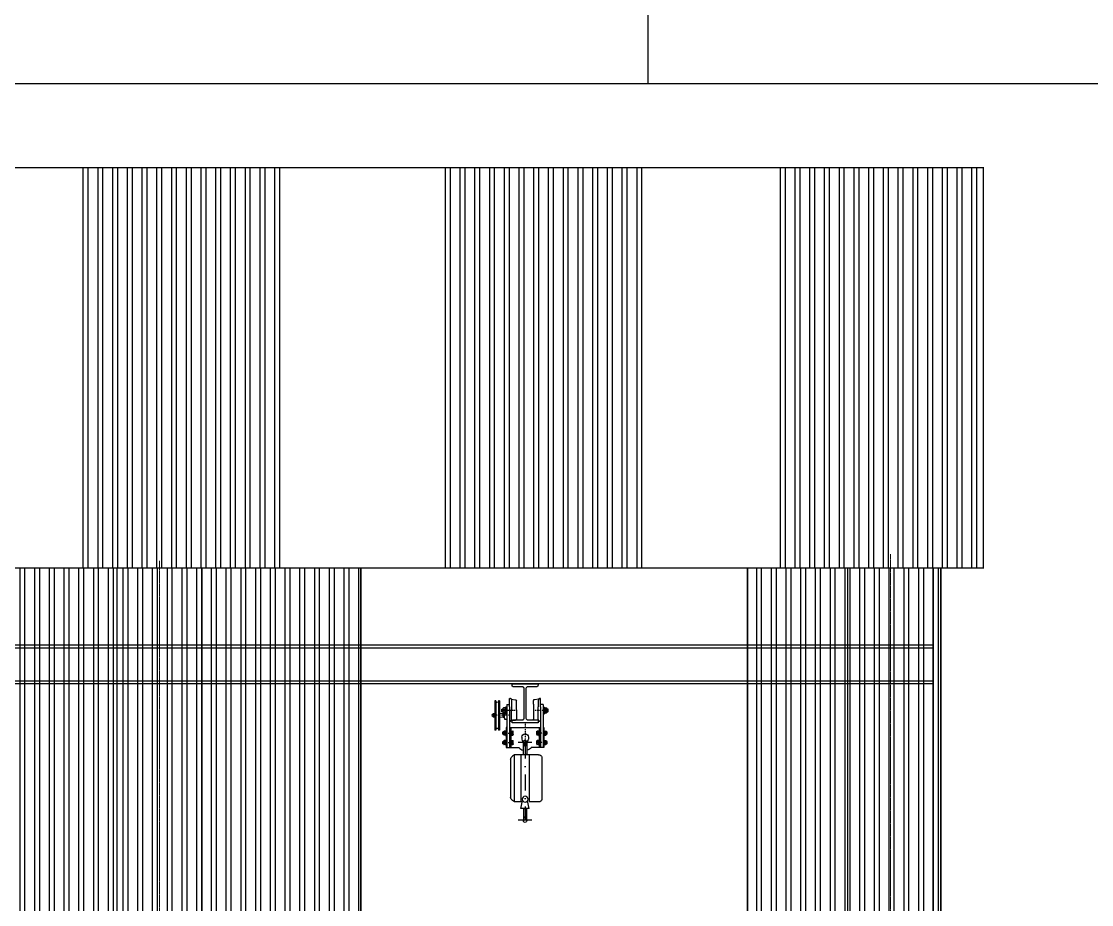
# Model space of a CAD drawing. Header units: inches. Extents: x 8618018 to 8935006, y 2431589 to 2567223.
# Drawn here: x 8816404 to 8823322, y 2506172 to 2511880 of the extents above; entities that cross this region are included whole.
import ezdxf

# ---------------------------------------------------------------- set-up
doc = ezdxf.new("R2010")
doc.units = ezdxf.units.IN
doc.header["$MEASUREMENT"] = 0
doc.linetypes.add('CENTER', pattern=[2, 1.25, -0.25, 0.25, -0.25])
doc.linetypes.add('DGN Style 4', pattern=[0.220024, 0.109943, -0.054972, 0.000137429, -0.054972])
for name, color, linetype, lineweight in [('22', 252, 'Continuous', 0), ('23', 252, 'Continuous', 0), ('CL', 252, 'CENTER', 5), ('DIM', 252, 'Continuous', 13)]:
    doc.layers.add(name, color=color, linetype=linetype, lineweight=lineweight)
doc.layers.add('Civil', color=252, linetype='Continuous')
doc.layers.add('SKID', color=252, linetype='Continuous')

# ---------------------------------------------------------------- blocks, each defined once
blk = doc.blocks.new('*U38')
at = {"layer": '22', "color": 6, "linetype": 'Continuous', "lineweight": -3}
for p, q in [((-0.0121, -0.0376), (-0.0121, 0.0483)), ((-0.0121, 0.0483), (0, 0.0483)), ((0.0121, 0.0483), (0, 0.0483)), ((0.0121, 0.0483), (0.0121, -0.0376)), ((-0.012, -0.0368), (-0.0072, -0.0144)), ((0.012, -0.0368), (0.0072, -0.0144))]:
    blk.add_line(p, q, dxfattribs=at)
for centre, major_axis, start_param, end_param in [((0, -0.0375), (-0.0121, 0), 0, 3.141593), ((0, -0.0149), (-0.00723, 0), 3.141593, 6.283185)]:
    blk.add_ellipse(centre, major_axis=major_axis, ratio=0.892895, start_param=start_param, end_param=end_param, dxfattribs=at)
blk = doc.blocks.new('*U39')
at = {"layer": '22', "color": 6, "linetype": 'Continuous', "lineweight": -3}
for p, q in [((-0.0121, -0.0376), (-0.0121, 0.0483)), ((-0.0121, 0.0483), (0, 0.0483)), ((0.0121, 0.0483), (0, 0.0483)), ((0.0121, 0.0483), (0.0121, -0.0376)), ((-0.012, -0.0368), (-0.0072, -0.0144)), ((0.012, -0.0368), (0.0072, -0.0144))]:
    blk.add_line(p, q, dxfattribs=at)
for centre, major_axis, start_param, end_param in [((0, -0.0375), (-0.0121, 0), 0, 3.141593), ((0, -0.0149), (-0.00723, 0), 3.141593, 6.283185)]:
    blk.add_ellipse(centre, major_axis=major_axis, ratio=0.892895, start_param=start_param, end_param=end_param, dxfattribs=at)
blk = doc.blocks.new('*U40')
at = {"layer": '22', "color": 6, "linetype": 'Continuous', "lineweight": -3}
for p, q in [((-0.1075, 0.1687), (-0.1075, -0.1253)), ((-0.0855, 0.1841), (-0.0212, 0.1841)), ((0.0362, 0.186), (-0.0212, 0.186)), ((-0.0212, 0.186), (-0.0212, -0.1406)), ((0.0362, 0.186), (0.0362, -0.1406)), ((0.0362, 0.1841), (0.0806, 0.1841)), ((0.0806, 0.1841), (0.0946, 0.1747)), ((0.0806, -0.1406), (0.0806, 0.1841)), ((0.1075, 0.1529), (0.1075, -0.1095)), ((-0.0855, -0.1407), (-0.0212, -0.1407)), ((-0.021, -0.186), (-0.0099, -0.1332)), ((0.036, -0.186), (0.0249, -0.1333)), ((0.0312, -0.1407), (0.0806, -0.1407)), ((0.0806, -0.1406), (0.0946, -0.1312)), ((-0.021, -0.186), (0.036, -0.186))]:
    blk.add_line(p, q, dxfattribs=at)
blk.add_circle((0.0075, -0.1227), 0.0203, dxfattribs=at)
for centre, major_axis, start_param, end_param in [((-0.0855, 0.1687), (0.022, 0), 1.570796, 3.141593), ((0.0636, 0.1529), (0.0439, 0), 0, 0.785398), ((-0.0856, -0.1253), (0.022, 0), 3.141593, 4.712389), ((0.0635, -0.1095), (0.0439, 0), 5.497787, 6.283185)]:
    blk.add_ellipse(centre, major_axis=major_axis, ratio=0.7, start_param=start_param, end_param=end_param, dxfattribs=at)
at = {"layer": '23', "color": 6, "linetype": 'DGN Style 4', "lineweight": -3}
for p, q in [((-0.0396, 0.2675), (0.0545, 0.2675)), ((0.0075, 0.2675), (0.0075, -0.2675)), ((-0.0396, -0.2675), (0.0545, -0.2675))]:
    blk.add_line(p, q, dxfattribs=at)
at = {"layer": '22', "color": 6, "linetype": 'Continuous', "lineweight": -3, "extrusion": (0, 0, -1), "rotation": 180}
blk.add_blockref('*U39', (-0.0075, 0.2343), dxfattribs=at)
at = {"layer": '22', "color": 6, "linetype": 'Continuous', "lineweight": -3}
blk.add_blockref('*U38', (0.0075, -0.2343), dxfattribs=at)
blk = doc.blocks.new('*U41')
at = {"layer": '22', "color": 6, "linetype": 'Continuous', "lineweight": -3}
for p, q in [((-0.0122, -0.0133), (-0.0122, 0.0133)), ((0.0012, 0.0093), (-0.0094, 0.0093)), ((-0.0093, 0.0173), (0.0012, 0.0173)), ((0.0041, -0.0133), (0.0041, 0.0133)), ((0.0109, 0.01), (0.0041, 0.01)), ((0.0122, 0.0087), (0.0041, 0.0087)), ((0.011, -0.01), (0.011, 0.01)), ((0.0122, 0.0087), (0.011, 0.01)), ((0.0122, -0.0088), (0.0122, 0.0087)), ((0.0012, -0.0093), (-0.0094, -0.0093)), ((-0.0093, -0.0173), (0.0012, -0.0173)), ((0.0122, -0.0088), (0.0041, -0.0088)), ((0.0109, -0.01), (0.0041, -0.01)), ((0.0122, -0.0088), (0.011, -0.01))]:
    blk.add_line(p, q, dxfattribs=at)
at = {"layer": '22', "color": 6, "linetype": 'Continuous', "lineweight": -3, "extrusion": (0, 0, -1)}
for centre, radius, start, end in [((-0.0043, 0), 0.0164, 325.53827, 34.46172), ((0.0079, 0.0133), 0.00425, 289.55899, 71.33345), ((0.0002, -0.0133), 0.00425, 109.55899, 251.33345)]:
    blk.add_arc(centre, radius, start, end, dxfattribs=at)
at = {"layer": '22', "color": 6, "linetype": 'Continuous', "lineweight": -3}
for centre, radius, start, end in [((-0.0002, 0.0133), 0.00425, 289.55899, 71.33345), ((-0.0124, 0), 0.0164, 325.53828, 34.46172), ((-0.0079, -0.0133), 0.00425, 109.55899, 251.33345)]:
    blk.add_arc(centre, radius, start, end, dxfattribs=at)
blk = doc.blocks.new('*U42')
at = {"layer": '22', "color": 6, "linetype": 'Continuous', "lineweight": -3}
for p, q in [((-0.0122, -0.0133), (-0.0122, 0.0133)), ((0.0012, 0.0093), (-0.0094, 0.0093)), ((-0.0093, 0.0173), (0.0012, 0.0173)), ((0.0041, -0.0133), (0.0041, 0.0133)), ((0.0109, 0.01), (0.0041, 0.01)), ((0.0122, 0.0087), (0.0041, 0.0087)), ((0.0109, -0.01), (0.0109, 0.01)), ((0.0122, 0.0087), (0.0109, 0.01)), ((0.0122, -0.0088), (0.0122, 0.0087)), ((0.0012, -0.0093), (-0.0094, -0.0093)), ((-0.0093, -0.0173), (0.0012, -0.0173)), ((0.0122, -0.0088), (0.0041, -0.0088)), ((0.0109, -0.01), (0.0041, -0.01)), ((0.0122, -0.0088), (0.0109, -0.01))]:
    blk.add_line(p, q, dxfattribs=at)
at = {"layer": '22', "color": 6, "linetype": 'Continuous', "lineweight": -3, "extrusion": (0, 0, -1)}
for centre, radius, start, end in [((-0.0043, 0), 0.0164, 325.53828, 34.46172), ((0.0079, 0.0133), 0.00425, 289.55899, 71.33345), ((0.0002, -0.0133), 0.00425, 109.55899, 251.33345)]:
    blk.add_arc(centre, radius, start, end, dxfattribs=at)
at = {"layer": '22', "color": 6, "linetype": 'Continuous', "lineweight": -3}
for centre, radius, start, end in [((-0.0002, 0.0133), 0.00425, 289.55899, 71.33345), ((-0.0124, 0), 0.0164, 325.53827, 34.46172), ((-0.0079, -0.0133), 0.00425, 109.55899, 251.33345)]:
    blk.add_arc(centre, radius, start, end, dxfattribs=at)
blk = doc.blocks.new('*U43')
at = {"layer": '22', "color": 6, "linetype": 'Continuous', "lineweight": -3}
for p, q in [((-0.016, 0.0083), (-0.016, 0.0113)), ((-0.016, 0.0113), (0.016, 0.0113)), ((-0.016, 0.0083), (0.016, 0.0083)), ((-0.0138, 0.006), (-0.0138, -0.0024)), ((-0.0074, -0.0025), (-0.0074, 0.006)), ((0.0074, -0.0025), (0.0074, 0.006)), ((0.0139, 0.006), (0.0139, -0.0024)), ((0.016, 0.0083), (0.016, 0.0113)), ((-0.0106, -0.0047), (0.0107, -0.0047)), ((-0.008, -0.0102), (-0.008, -0.0047)), ((-0.008, -0.0102), (0.008, -0.0102)), ((-0.007, -0.0112), (-0.008, -0.0102)), ((-0.007, -0.0112), (-0.007, -0.0047)), ((-0.007, -0.0112), (0.007, -0.0112)), ((0.007, -0.0112), (0.007, -0.0047)), ((0.007, -0.0112), (0.008, -0.0102)), ((0.008, -0.0102), (0.008, -0.0047))]:
    blk.add_line(p, q, dxfattribs=at)
for centre, radius, start, end in [((-0.0106, 0.0049), 0.0034, 19.55899, 161.33345), ((0, 0.0084), 0.0132, 235.53827, 304.46172), ((0.0106, -0.0013), 0.0034, 199.55899, 341.33345)]:
    blk.add_arc(centre, radius, start, end, dxfattribs=at)
at = {"layer": '22', "color": 6, "linetype": 'Continuous', "lineweight": -3, "extrusion": (0, 0, -1)}
for centre, radius, start, end in [((0, -0.0049), 0.0132, 55.53827, 124.46172), ((-0.0106, 0.0049), 0.0034, 19.55899, 161.33345), ((0.0106, -0.0013), 0.0034, 199.55899, 341.33345)]:
    blk.add_arc(centre, radius, start, end, dxfattribs=at)
blk = doc.blocks.new('*U44')
at = {"layer": '22', "color": 6, "linetype": 'Continuous', "lineweight": -3}
for p, q in [((-0.016, 0.0083), (-0.016, 0.0113)), ((-0.016, 0.0113), (0.016, 0.0113)), ((-0.016, 0.0083), (0.016, 0.0083)), ((-0.0138, 0.006), (-0.0138, -0.0024)), ((-0.0074, -0.0025), (-0.0074, 0.006)), ((0.0074, -0.0025), (0.0074, 0.006)), ((0.0138, 0.006), (0.0138, -0.0024)), ((0.016, 0.0083), (0.016, 0.0113)), ((-0.0106, -0.0047), (0.0107, -0.0047)), ((-0.008, -0.0102), (-0.008, -0.0047)), ((-0.008, -0.0102), (0.008, -0.0102)), ((-0.007, -0.0112), (-0.008, -0.0102)), ((-0.007, -0.0112), (-0.007, -0.0047)), ((-0.007, -0.0112), (0.007, -0.0112)), ((0.007, -0.0112), (0.007, -0.0047)), ((0.007, -0.0112), (0.008, -0.0102)), ((0.008, -0.0102), (0.008, -0.0047))]:
    blk.add_line(p, q, dxfattribs=at)
for centre, radius, start, end in [((-0.0106, 0.0049), 0.0034, 19.55899, 161.33345), ((0, 0.0084), 0.0132, 235.53827, 304.46172), ((0.0106, -0.0013), 0.0034, 199.55899, 341.33345)]:
    blk.add_arc(centre, radius, start, end, dxfattribs=at)
at = {"layer": '22', "color": 6, "linetype": 'Continuous', "lineweight": -3, "extrusion": (0, 0, -1)}
for centre, radius, start, end in [((0, -0.0049), 0.0132, 55.53827, 124.46172), ((-0.0106, 0.0049), 0.0034, 19.55899, 161.33345), ((0.0106, -0.0013), 0.0034, 199.55899, 341.33345)]:
    blk.add_arc(centre, radius, start, end, dxfattribs=at)
blk = doc.blocks.new('*U45')
at = {"layer": '22', "color": 6, "linetype": 'Continuous', "lineweight": -3}
for p, q in [((-0.016, 0.0083), (-0.016, 0.0113)), ((-0.016, 0.0113), (0.016, 0.0113)), ((-0.016, 0.0083), (0.016, 0.0083)), ((-0.0138, 0.0059), (-0.0138, -0.0024)), ((-0.0074, -0.0025), (-0.0074, 0.006)), ((0.0074, -0.0025), (0.0074, 0.006)), ((0.0139, 0.0059), (0.0139, -0.0024)), ((0.016, 0.0083), (0.016, 0.0113)), ((-0.0106, -0.0047), (0.0107, -0.0047)), ((-0.008, -0.0102), (-0.008, -0.0047)), ((-0.008, -0.0102), (0.008, -0.0102)), ((-0.007, -0.0112), (-0.008, -0.0102)), ((-0.007, -0.0112), (-0.007, -0.0047)), ((-0.007, -0.0112), (0.007, -0.0112)), ((0.007, -0.0112), (0.007, -0.0047)), ((0.007, -0.0112), (0.008, -0.0102)), ((0.008, -0.0102), (0.008, -0.0047))]:
    blk.add_line(p, q, dxfattribs=at)
for centre, radius, start, end in [((-0.0106, 0.0049), 0.0034, 19.55899, 161.33345), ((0, 0.0084), 0.0132, 235.53827, 304.46172), ((0.0106, -0.0013), 0.0034, 199.55899, 341.33345)]:
    blk.add_arc(centre, radius, start, end, dxfattribs=at)
at = {"layer": '22', "color": 6, "linetype": 'Continuous', "lineweight": -3, "extrusion": (0, 0, -1)}
for centre, radius, start, end in [((0, -0.0049), 0.0132, 55.53828, 124.46172), ((-0.0106, 0.0049), 0.0034, 19.55899, 161.33345), ((0.0106, -0.0013), 0.0034, 199.55899, 341.33345)]:
    blk.add_arc(centre, radius, start, end, dxfattribs=at)
blk = doc.blocks.new('*U46')
at = {"layer": '22', "color": 6, "linetype": 'Continuous', "lineweight": -3}
for p, q in [((-0.016, 0.0083), (-0.016, 0.0113)), ((-0.016, 0.0113), (0.016, 0.0113)), ((-0.016, 0.0083), (0.016, 0.0083)), ((-0.0138, 0.006), (-0.0138, -0.0024)), ((-0.0074, -0.0025), (-0.0074, 0.006)), ((0.0074, -0.0025), (0.0074, 0.006)), ((0.0138, 0.006), (0.0138, -0.0024)), ((0.016, 0.0083), (0.016, 0.0113)), ((-0.0106, -0.0047), (0.0107, -0.0047)), ((-0.008, -0.0102), (-0.008, -0.0047)), ((-0.008, -0.0102), (0.008, -0.0102)), ((-0.007, -0.0112), (-0.008, -0.0102)), ((-0.007, -0.0112), (-0.007, -0.0047)), ((-0.007, -0.0112), (0.007, -0.0112)), ((0.007, -0.0112), (0.007, -0.0047)), ((0.007, -0.0112), (0.008, -0.0102)), ((0.008, -0.0102), (0.008, -0.0047))]:
    blk.add_line(p, q, dxfattribs=at)
for centre, radius, start, end in [((-0.0106, 0.0049), 0.0034, 19.55899, 161.33345), ((0, 0.0084), 0.0132, 235.53827, 304.46172), ((0.0106, -0.0013), 0.0034, 199.55899, 341.33345)]:
    blk.add_arc(centre, radius, start, end, dxfattribs=at)
at = {"layer": '22', "color": 6, "linetype": 'Continuous', "lineweight": -3, "extrusion": (0, 0, -1)}
for centre, radius, start, end in [((0, -0.0049), 0.0132, 55.53828, 124.46172), ((-0.0106, 0.0049), 0.0034, 19.55899, 161.33345), ((0.0106, -0.0013), 0.0034, 199.55899, 341.33345)]:
    blk.add_arc(centre, radius, start, end, dxfattribs=at)
blk = doc.blocks.new('*U47')
at = {"layer": '22', "color": 6, "linetype": 'Continuous', "lineweight": -3}
for p, q in [((-0.0138, -0.005), (-0.0138, 0.0057)), ((-0.0106, 0.008), (0.0107, 0.008)), ((-0.0074, 0.0057), (-0.0074, -0.005)), ((0.0074, 0.0057), (0.0074, -0.005)), ((0.0139, -0.005), (0.0139, 0.0057)), ((-0.016, -0.005), (0.016, -0.005)), ((-0.016, -0.005), (-0.016, -0.008)), ((-0.016, -0.008), (0.016, -0.008)), ((0.016, -0.005), (0.016, -0.008))]:
    blk.add_line(p, q, dxfattribs=at)
blk.add_arc((-0.0106, 0.0046), 0.0034, 19.55899, 161.33345, dxfattribs=at)
at = {"layer": '22', "color": 6, "linetype": 'Continuous', "lineweight": -3, "extrusion": (0, 0, -1)}
for centre, radius, start, end in [((0, -0.0051), 0.0132, 55.53828, 124.46172), ((-0.0106, 0.0046), 0.0034, 19.55899, 161.33345)]:
    blk.add_arc(centre, radius, start, end, dxfattribs=at)
blk = doc.blocks.new('*U48')
at = {"layer": '22', "color": 6, "linetype": 'Continuous', "lineweight": -3}
for p, q in [((-0.0138, -0.005), (-0.0138, 0.0057)), ((-0.0106, 0.008), (0.0107, 0.008)), ((-0.0074, 0.0057), (-0.0074, -0.005)), ((0.0074, 0.0057), (0.0074, -0.005)), ((0.0138, -0.005), (0.0138, 0.0057)), ((-0.016, -0.005), (0.016, -0.005)), ((-0.016, -0.005), (-0.016, -0.008)), ((-0.016, -0.008), (0.016, -0.008)), ((0.016, -0.005), (0.016, -0.008))]:
    blk.add_line(p, q, dxfattribs=at)
blk.add_arc((-0.0106, 0.0046), 0.0034, 19.55899, 161.33345, dxfattribs=at)
at = {"layer": '22', "color": 6, "linetype": 'Continuous', "lineweight": -3, "extrusion": (0, 0, -1)}
for centre, radius, start, end in [((0, -0.0051), 0.0132, 55.53828, 124.46172), ((-0.0106, 0.0046), 0.0034, 19.55899, 161.33345)]:
    blk.add_arc(centre, radius, start, end, dxfattribs=at)
blk = doc.blocks.new('*U49')
at = {"layer": '22', "color": 6, "linetype": 'Continuous', "lineweight": -3}
for p, q in [((-0.0138, -0.005), (-0.0138, 0.0057)), ((-0.0106, 0.008), (0.0107, 0.008)), ((-0.0074, 0.0057), (-0.0074, -0.005)), ((0.0074, 0.0057), (0.0074, -0.005)), ((0.0138, -0.005), (0.0138, 0.0057)), ((-0.016, -0.005), (0.016, -0.005)), ((-0.016, -0.005), (-0.016, -0.008)), ((-0.016, -0.008), (0.016, -0.008)), ((0.016, -0.005), (0.016, -0.008))]:
    blk.add_line(p, q, dxfattribs=at)
blk.add_arc((-0.0106, 0.0046), 0.0034, 19.55899, 161.33345, dxfattribs=at)
at = {"layer": '22', "color": 6, "linetype": 'Continuous', "lineweight": -3, "extrusion": (0, 0, -1)}
for centre, radius, start, end in [((0, -0.0052), 0.0132, 55.53827, 124.46172), ((-0.0106, 0.0046), 0.0034, 19.55899, 161.33345)]:
    blk.add_arc(centre, radius, start, end, dxfattribs=at)
blk = doc.blocks.new('*U50')
at = {"layer": '22', "color": 6, "linetype": 'Continuous', "lineweight": -3}
for p, q in [((-0.0138, -0.005), (-0.0138, 0.0057)), ((-0.0106, 0.008), (0.0107, 0.008)), ((-0.0074, 0.0057), (-0.0074, -0.005)), ((0.0074, 0.0057), (0.0074, -0.005)), ((0.0139, -0.005), (0.0139, 0.0057)), ((-0.016, -0.005), (0.016, -0.005)), ((-0.016, -0.005), (-0.016, -0.008)), ((-0.016, -0.008), (0.016, -0.008)), ((0.016, -0.005), (0.016, -0.008))]:
    blk.add_line(p, q, dxfattribs=at)
blk.add_arc((-0.0106, 0.0046), 0.0034, 19.55899, 161.33345, dxfattribs=at)
at = {"layer": '22', "color": 6, "linetype": 'Continuous', "lineweight": -3, "extrusion": (0, 0, -1)}
for centre, radius, start, end in [((0, -0.0052), 0.0132, 55.53827, 124.46172), ((-0.0106, 0.0046), 0.0034, 19.55899, 161.33345)]:
    blk.add_arc(centre, radius, start, end, dxfattribs=at)
blk = doc.blocks.new('*U51')
at = {"layer": '22', "color": 6, "linetype": 'Continuous', "lineweight": -3}
for p, q in [((-0.0135, 0.007), (-0.0135, 0.0095)), ((0.0135, 0.0095), (-0.0135, 0.0095)), ((0.0135, 0.007), (-0.0135, 0.007)), ((-0.011, -0.0009), (-0.011, 0.0054)), ((-0.0054, -0.001), (-0.0054, 0.0054)), ((0.0054, -0.001), (0.0054, 0.0054)), ((0.011, -0.0009), (0.011, 0.0054)), ((0.0135, 0.007), (0.0135, 0.0095)), ((0.0082, -0.0026), (-0.0082, -0.0026)), ((-0.006, -0.0026), (-0.006, -0.0081)), ((0.006, -0.0026), (0.006, -0.0081))]:
    blk.add_line(p, q, dxfattribs=at)
blk.add_arc((0, -0.0028), 0.00981, 56.81688, 123.18312, dxfattribs=at)
at = {"layer": '22', "color": 6, "linetype": 'Continuous', "lineweight": -3, "extrusion": (0, 0, -1)}
for centre, radius, start, end in [((0, 0.0043), 0.0138, 244.29116, 295.70884), ((0, 0.0072), 0.00981, 236.81688, 303.18312)]:
    blk.add_arc(centre, radius, start, end, dxfattribs=at)
for centre, major_axis, end_param in [((-0.0082, 0.0036), (0, 0.00342), 7.291173), ((0.0082, 0.0008), (0, -0.00342), 7.283812)]:
    blk.add_ellipse(centre, major_axis=major_axis, ratio=0.967017, start_param=5.260821, end_param=end_param, dxfattribs=at)
at = {"layer": '22', "color": 6, "linetype": 'Continuous', "lineweight": -3}
for centre, major_axis, end_param in [((0.0082, 0.0036), (0, 0.00342), 7.282603), ((-0.0082, 0.0008), (0, -0.00342), 7.289975)]:
    blk.add_ellipse(centre, major_axis=major_axis, ratio=0.967017, start_param=5.260821, end_param=end_param, dxfattribs=at)
blk = doc.blocks.new('A$C341E6962')
at = {"layer": '22', "color": 6, "linetype": 'Continuous', "lineweight": -3}
for p, q in [((-2.29, 2.89), (-2.29, -2.58)), ((-2.29, 2.89), (-1.97, 2.89)), ((-1.97, 2.6), (-1.97, 3.62)), ((-1.83, 3.67), (-1.9, 3.67)), ((-1.75, 3.62), (-1.68, 3.39)), ((-1.74, 3.57), (-1.18, 3.52)), ((-1.68, 3.39), (-1.68, 2.6)), ((-1.05, 2.97), (-1.05, 3.42)), ((-1.05, 2.97), (-1.05, 1.03)), ((1.08, 2.24), (1.08, 3.42)), ((1.76, 3.57), (1.2, 3.52)), ((1.78, 3.62), (1.71, 3.39)), ((1.71, 3.39), (1.71, 2.24)), ((1.85, 3.67), (1.93, 3.67)), ((2, 2.6), (2, 3.62)), ((2.31, 2.89), (2, 2.89)), ((2.31, 2.89), (2.31, -2.58)), ((3.24, 3.38), (3.4, 3.38)), ((3.24, 3.38), (3.24, -0.35)), ((3.4, 3.38), (3.4, -0.35)), ((3.71, 3.38), (3.71, -0.35)), ((3.71, 3.38), (3.86, 3.38)), ((3.86, 3.38), (3.86, -0.35)), ((-2.29, 2.59), (-2.48, 2.59)), ((-2.48, 2.59), (-2.48, 1.71)), ((-2.29, 1.71), (-2.48, 1.71)), ((-1.97, 2.63), (-1.97, -2.58)), ((-1.68, 1.06), (-1.68, 2.6)), ((1.08, 2.24), (1.08, 1.03)), ((1.71, 1.06), (1.71, 2.24)), ((2, 2.63), (2, -2.58)), ((2.31, 2.59), (2.51, 2.59)), ((2.31, 1.71), (2.51, 1.71)), ((2.51, 2.59), (2.51, 1.71)), ((2.62, 1.17), (2.62, 1.79)), ((3.24, 1.76), (2.75, 1.81)), ((2.77, 1.28), (2.77, 1.8)), ((-2.4, 0), (-2.4, -2.58)), ((-2.29, 0), (-2.4, 0)), ((-1.83, 0.78), (-1.9, 0.78)), ((-1.78, 0), (-1.78, -2.58)), ((-1.75, 0.83), (-1.68, 1.06)), ((-1.74, 0.88), (-1.18, 0.93)), ((1.76, 0.88), (1.2, 0.93)), ((1.78, 0.83), (1.71, 1.06)), ((1.8, 0), (1.8, -2.58)), ((1.85, 0.78), (1.93, 0.78)), ((2.62, 1.05), (2.31, 1.05)), ((2.31, 0), (2.42, 0)), ((2.42, 0), (2.42, -2.58)), ((2.62, 1.17), (2.62, 1.05)), ((3.24, 1.32), (2.77, 1.28)), ((2, 0), (-1.97, 0)), ((-0.42, -1.25), (-0.42, -1.52)), ((0.42, -1.25), (0.42, -1.52)), ((3.24, -0.35), (3.4, -0.35)), ((3.71, -0.35), (3.86, -0.35)), ((-2.4, -2.58), (-0.79, -2.58)), ((2.42, -2.58), (0.79, -2.58))]:
    blk.add_line(p, q, dxfattribs=at)
blk.add_arc((0, -1.25), 0.415, 0, 180, dxfattribs=at)
at = {"layer": '22', "color": 6, "linetype": 'Continuous', "lineweight": -3, "extrusion": (0, 0, -1)}
blk.add_arc((0, -1.52), 0.415, 180, 0, dxfattribs=at)
for centre, major_axis, ratio, start_param, end_param in [((-1.9, 3.62), (0.0744, 0), 0.7, 3.141593, 4.712389), ((-1.83, 3.62), (0.0744, 0), 0.7, 4.712389, 6.283185), ((-1.2, 3.42), (0.149, 0), 0.7, 4.885287, 6.283185), ((1.23, 1.03), (-0.149, 0), 0.7, 4.885287, 6.283185), ((1.85, 0.83), (-0.0744, 0), 0.7, 4.712389, 6.283185), ((1.93, 0.83), (-0.0744, 0), 0.7, 3.141593, 4.712389), ((3.55, -0.24), (0.156, 0), 0.7, 3.141593, 6.283185), ((-0.25, -2.17), (-1.22, 0), 0.655824, 3.68244, 4.304891)]:
    blk.add_ellipse(centre, major_axis=major_axis, ratio=ratio, start_param=start_param, end_param=end_param, dxfattribs=at)
at = {"layer": '22', "color": 6, "linetype": 'Continuous', "lineweight": -3}
for centre, major_axis, ratio, start_param, end_param in [((1.23, 3.42), (-0.149, 0), 0.7, 4.885287, 6.283185), ((1.85, 3.62), (-0.0744, 0), 0.7, 4.712389, 6.283185), ((1.93, 3.62), (-0.0744, 0), 0.7, 3.141593, 4.712389), ((3.55, 3.27), (0.156, 0), 0.7, 3.141593, 6.283185), ((-1.9, 0.83), (0.0744, 0), 0.7, 3.141593, 4.712389), ((-1.83, 0.83), (0.0744, 0), 0.7, 4.712389, 6.283185), ((-1.2, 1.03), (0.149, 0), 0.7, 4.885287, 6.283185), ((2.78, 1.17), (0.156, 0), 0.7, 1.656791, 3.141593), ((0.25, -2.17), (1.22, 0), 0.655824, 3.68244, 4.304891)]:
    blk.add_ellipse(centre, major_axis=major_axis, ratio=ratio, start_param=start_param, end_param=end_param, dxfattribs=at)
at = {"layer": '23', "color": 6, "linetype": 'DGN Style 4', "lineweight": -3}
for p, q in [((-2.93, 2.15), (-1.05, 2.15)), ((1.08, 2.15), (2.96, 2.15)), ((2, 1.54), (4.21, 1.54)), ((0, 0.67), (0, -1.94)), ((-2.81, -0.73), (-1.48, -0.73)), ((2.84, -0.73), (1.51, -0.73)), ((-2.81, -1.94), (-1.48, -1.94)), ((2.84, -1.94), (1.51, -1.94))]:
    blk.add_line(p, q, dxfattribs=at)
at = {"layer": '22', "color": 6, "linetype": 'Continuous', "lineweight": -3, "extrusion": (0, 0, -1), "xscale": 18.45472440944881, "yscale": 18.45472440944881, "zscale": 18.45472440944881}
blk.add_blockref('*U42', (2.71, 2.15), dxfattribs=at)
at = {"layer": '22', "color": 6, "linetype": 'Continuous', "lineweight": -3, "xscale": 18.45472440944881, "yscale": 18.45472440944881, "zscale": 18.45472440944881}
for name, p in [('*U41', (2.73, 2.15)), ('*U40', (-0.14, -6.88))]:
    blk.add_blockref(name, p, dxfattribs=at)
at = {"layer": '22', "color": 6, "linetype": 'Continuous', "lineweight": -3, "xscale": 18.45472440944883, "yscale": 18.45472440944883, "zscale": 18.45472440944883, "rotation": 90}
for name, p in [('*U51', (4.04, 1.54)), ('*U49', (1.66, -0.73)), ('*U44', (2.63, -0.73)), ('*U50', (1.66, -1.94)), ('*U43', (2.63, -1.94))]:
    blk.add_blockref(name, p, dxfattribs=at)
at = {"layer": '22', "color": 6, "linetype": 'Continuous', "lineweight": -3, "extrusion": (0, 0, -1), "xscale": 18.45472440944883, "yscale": 18.45472440944883, "zscale": 18.45472440944883, "rotation": 90}
for name, p in [('*U46', (2.6, -0.73)), ('*U48', (1.63, -0.73)), ('*U45', (2.6, -1.94)), ('*U47', (1.63, -1.94))]:
    blk.add_blockref(name, p, dxfattribs=at)

msp = doc.modelspace()

# ---------------------------------------------------------------- hatches: boundary and pattern name
at = {"layer": 'SKID'}
h = msp.add_hatch(dxfattribs=at)
h.set_pattern_fill('ANSI32', color=256, scale=10, angle=45)
h.set_pattern_definition([(90, (114763.765, 66878.085), (-95.25, 0), []), (90, (114795.52, 66909.835), (-95.25, 0), [])])
h.paths.add_polyline_path([(8816785.2, 2510935.1), (8818107, 2510935.1), (8818107, 2508347.9), (8816785.2, 2508347.9)])
h = msp.add_hatch(dxfattribs=at)
h.set_pattern_fill('ANSI32', color=256, scale=10, angle=45)
h.set_pattern_definition([(90, (112914.49, 66878.085), (-95.25, 0), []), (90, (112946.24, 66909.835), (-95.25, 0), [])])
h.paths.add_polyline_path([(8819134.5, 2510935.1), (8820456.3, 2510935.1), (8820456.3, 2508347.9), (8819134.5, 2508347.9)])
h = msp.add_hatch(dxfattribs=at)
h.set_pattern_fill('ANSI32', color=256, scale=10, angle=45)
h.set_pattern_definition([(90, (110698.31, 66878.085), (-95.25, 0), []), (90, (110730.06, 66909.835), (-95.25, 0), [])])
h.paths.add_polyline_path([(8821300.7, 2510935.1), (8822622.5, 2510935.1), (8822622.5, 2508347.9), (8821300.7, 2508347.9)])
h = msp.add_hatch(dxfattribs=at)
h.set_pattern_fill('ANSI32', color=256, scale=10, angle=45)
h.set_pattern_definition([(90, (61395.93, 131435.61), (-95.25, 0), []), (90, (61427.68, 131467.36), (-95.25, 0), [])])
h.paths.add_polyline_path([(8813735, 2508347.9), (8811072.5, 2508347.9), (8811072.5, 2501847.9), (8809072.5, 2501847.9), (8809072.5, 2508347.9), (8807247.5, 2508347.9), (8807247.5, 2500847.9), (8822347.5, 2500847.9), (8822347.5, 2508347.9), (8821097.5, 2508347.9), (8821097.5, 2501847.9), (8818597.5, 2501847.9), (8818597.5, 2508347.9), (8816235, 2508347.9), (8816235, 2501847.9), (8813735, 2501847.9)])

# ---------------------------------------------------------------- linework, layer by layer
for p, q in [((8820454.2, 2531048.4), (8820454.2, 2511476.7)), ((8934161.6, 2511476.7), (8793889.1, 2511476.7))]:
    msp.add_line(p, q)
at = {"layer": 'Civil'}
for p, q in [((8817022.5, 2500847.9), (8817022.5, 2508347.9)), ((8817072.5, 2508347.9), (8817622.5, 2508347.9)), ((8817572.5, 2500847.9), (8817572.5, 2508347.9)), ((8821747.5, 2500847.9), (8821747.5, 2508347.9)), ((8821747.5, 2508347.9), (8822347.5, 2508347.9)), ((8822297.5, 2500847.9), (8822297.5, 2508347.9))]:
    msp.add_line(p, q, dxfattribs=at)
at = {"layer": 'CL', "ltscale": 3}
for p, q in [((8822022.5, 2508437.3), (8822022.5, 2494073.6)), ((8817297.5, 2508394.1), (8817297.5, 2494073.6))]:
    msp.add_line(p, q, dxfattribs=at)
at = {"layer": 'SKID'}
for p, q in [((8822297.5, 2507847.8), (8807297.5, 2507847.8)), ((8822297.5, 2507829.5), (8807297.5, 2507829.5)), ((8822297.5, 2507597.9), (8822297.5, 2507847.8)), ((8822297.5, 2507616.1), (8807297.5, 2507616.1)), ((8822297.5, 2507597.9), (8807297.5, 2507597.9))]:
    msp.add_line(p, q, dxfattribs=at)
at = {"layer": 'SKID', "const_width": 10}
msp.add_lwpolyline([(8806972.5, 2510935.1), (8822622.5, 2510935.1), (8822622.5, 2508347.9), (8806972.5, 2508347.9)], close=True, dxfattribs=at)
for points in [[(8818597.5, 2508347.9), (8818597.5, 2501847.9), (8821097.5, 2501847.9), (8821097.5, 2508347.9)], [(8822347.5, 2508347.9), (8822347.5, 2500847.9)]]:
    msp.add_lwpolyline(points, dxfattribs=at)
at = {"layer": 'SKID'}
msp.add_lwpolyline([(8819583, 2507579.6, -0.300565), (8819575.4, 2507592.3), (8819575.4, 2507597.9), (8819744.6, 2507597.8), (8819744.6, 2507592.2, -0.300565), (8819736.9, 2507579.5), (8819677.5, 2507579.6, 0.414214), (8819665.8, 2507567.9), (8819665.8, 2507377.8, 0.414214), (8819677.5, 2507366.1), (8819736.9, 2507366.1, -0.414214), (8819744.6, 2507358.5), (8819744.6, 2507347.9), (8819575.4, 2507347.9), (8819575.4, 2507358.5, -0.414214), (8819583, 2507366.1), (8819642.5, 2507366.1, 0.414214), (8819654.1, 2507377.8), (8819654.1, 2507567.9, 0.414214), (8819642.5, 2507579.6)], format="xyb", close=True, dxfattribs=at)

# ---------------------------------------------------------------- block references
at = {"layer": 'DIM', "xscale": -50.8, "yscale": 50.8, "zscale": 50.8}
msp.add_blockref('A$C341E6962', (8819660, 2507317.6), dxfattribs=at)

doc.saveas('drawing.dxf')
